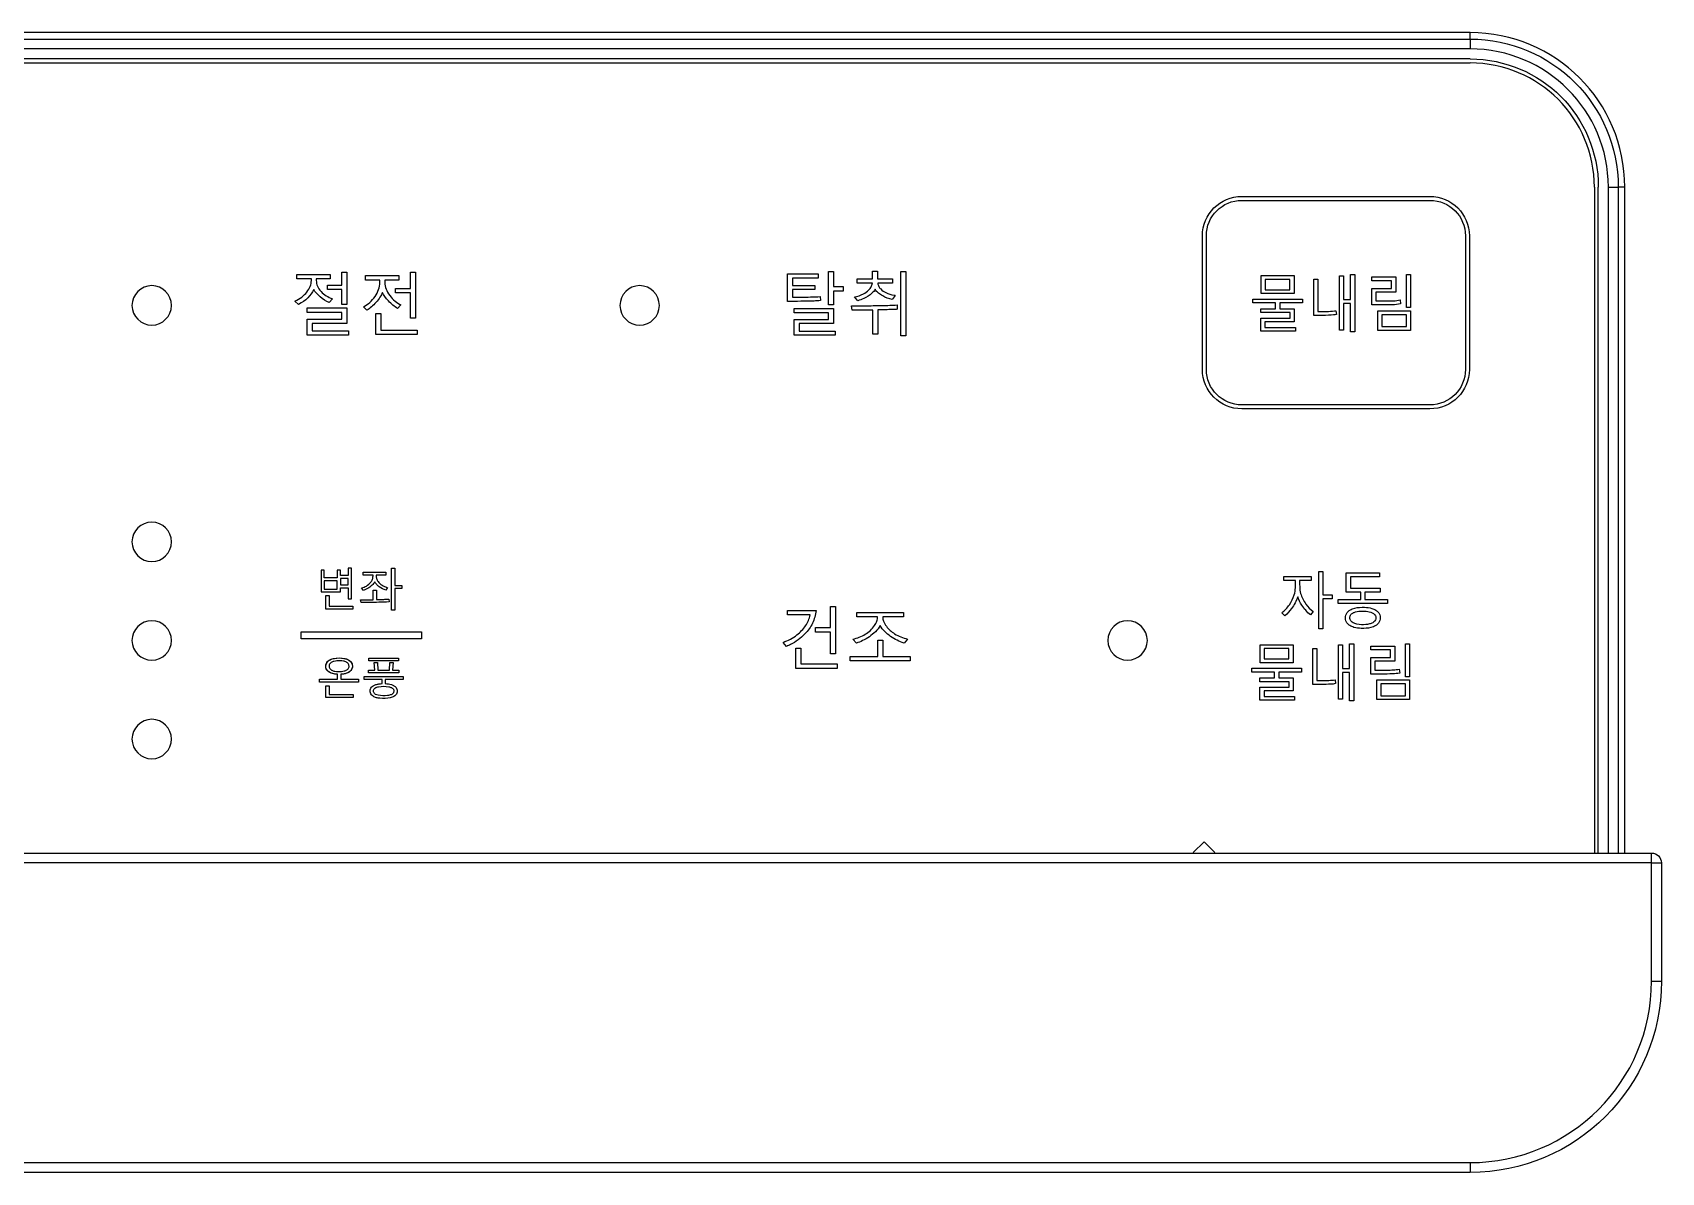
# Model space of a CAD drawing. Header units: millimetres. Extents: x 5 to 3846, y -2727 to 2747.
# Drawn here: x 1508.1 to 1590.7, y -1057.5 to -999.7 of the extents above; entities that cross this region are included whole.
import ezdxf

# ---------------------------------------------------------------- set-up
doc = ezdxf.new("R2010")
doc.units = ezdxf.units.MM

msp = doc.modelspace()

# ---------------------------------------------------------------- linework, layer by layer
at = {"linetype": 'Continuous'}
for p, q in [((1581.015, -999.674), (1367.765, -999.674)), ((1367.765, -1000.006), (1581.015, -1000.006)), ((1581.015, -1000.006), (1581.015, -999.674)), ((1581.015, -1000.006), (1581.015, -1000.505)), ((1581.015, -1000.505), (1367.765, -1000.505)), ((1581.015, -1001.014), (1367.765, -1001.014)), ((1367.765, -1001.214), (1581.015, -1001.214)), ((1587.315, -1007.514), (1587.315, -1041.301)), ((1587.515, -1041.301), (1587.515, -1007.514)), ((1588.024, -1041.301), (1588.024, -1007.514)), ((1588.024, -1007.514), (1588.524, -1007.514)), ((1588.855, -1007.514), (1588.524, -1007.514)), ((1588.524, -1007.514), (1588.524, -1041.301)), ((1588.855, -1041.301), (1588.855, -1007.514)), ((1569.434, -1007.986), (1578.974, -1007.986)), ((1569.434, -1008.186), (1578.974, -1008.186)), ((1567.434, -1016.764), (1567.434, -1009.986)), ((1567.634, -1016.764), (1567.634, -1009.986)), ((1580.774, -1009.986), (1580.774, -1016.764)), ((1580.974, -1009.986), (1580.974, -1016.764)), ((1521.505, -1011.94), (1523.192, -1011.94)), ((1521.505, -1012.166), (1521.505, -1011.94)), ((1523.192, -1011.94), (1523.192, -1012.166)), ((1523.785, -1012.482), (1523.785, -1011.828)), ((1523.785, -1011.828), (1524.039, -1011.828)), ((1524.039, -1011.828), (1524.039, -1013.468)), ((1524.985, -1012.005), (1526.672, -1012.005)), ((1524.985, -1012.236), (1524.985, -1012.005)), ((1526.672, -1012.005), (1526.672, -1012.236)), ((1527.265, -1012.656), (1527.265, -1011.828)), ((1527.265, -1011.828), (1527.519, -1011.828)), ((1527.519, -1011.828), (1527.519, -1014.16)), ((1546.39, -1011.919), (1547.94, -1011.919)), ((1546.39, -1013.311), (1546.39, -1011.919)), ((1547.94, -1011.919), (1547.94, -1012.132)), ((1548.468, -1011.787), (1548.722, -1011.787)), ((1548.468, -1013.488), (1548.468, -1011.787)), ((1548.722, -1011.787), (1548.722, -1012.564)), ((1550.703, -1011.784), (1550.956, -1011.784)), ((1550.703, -1012.166), (1550.703, -1011.784)), ((1550.956, -1011.784), (1550.956, -1012.166)), ((1552.135, -1015.065), (1552.135, -1011.787)), ((1552.135, -1011.787), (1552.39, -1011.787)), ((1552.39, -1011.787), (1552.39, -1015.065)), ((1570.41, -1012.006), (1572.08, -1012.006)), ((1570.41, -1012.917), (1570.41, -1012.006)), ((1572.08, -1012.006), (1572.08, -1012.917)), ((1574.385, -1012.009), (1574.595, -1012.009)), ((1574.385, -1014.77), (1574.385, -1012.009)), ((1574.595, -1012.009), (1574.595, -1013.214)), ((1574.952, -1011.95), (1575.161, -1011.95)), ((1574.952, -1013.214), (1574.952, -1011.95)), ((1575.161, -1011.95), (1575.161, -1014.858)), ((1577.78, -1011.95), (1577.99, -1011.95)), ((1577.78, -1013.63), (1577.78, -1011.95)), ((1577.99, -1011.95), (1577.99, -1013.63)), ((1522.239, -1012.166), (1521.505, -1012.166)), ((1523.192, -1012.166), (1522.487, -1012.166)), ((1523.053, -1012.482), (1523.785, -1012.482)), ((1523.053, -1012.712), (1523.053, -1012.482)), ((1523.785, -1012.712), (1523.053, -1012.712)), ((1523.785, -1013.468), (1523.785, -1012.712)), ((1525.712, -1012.236), (1524.985, -1012.236)), ((1526.672, -1012.236), (1525.961, -1012.236)), ((1526.499, -1012.656), (1527.265, -1012.656)), ((1526.499, -1012.883), (1526.499, -1012.656)), ((1527.265, -1012.883), (1526.499, -1012.883)), ((1527.265, -1014.16), (1527.265, -1012.883)), ((1546.642, -1012.132), (1546.642, -1012.508)), ((1547.94, -1012.132), (1546.642, -1012.132)), ((1546.642, -1012.508), (1547.772, -1012.508)), ((1546.642, -1012.717), (1546.642, -1013.096)), ((1547.772, -1012.717), (1546.642, -1012.717)), ((1547.772, -1012.508), (1547.772, -1012.717)), ((1548.722, -1012.564), (1549.216, -1012.564)), ((1548.722, -1012.79), (1548.722, -1013.488)), ((1549.216, -1012.79), (1548.722, -1012.79)), ((1549.216, -1012.564), (1549.216, -1012.79)), ((1549.92, -1012.166), (1550.703, -1012.166)), ((1549.92, -1012.392), (1549.92, -1012.166)), ((1550.693, -1012.392), (1549.92, -1012.392)), ((1550.956, -1012.166), (1551.715, -1012.166)), ((1551.715, -1012.392), (1550.963, -1012.392)), ((1551.715, -1012.166), (1551.715, -1012.392)), ((1570.616, -1012.201), (1570.616, -1012.723)), ((1571.872, -1012.201), (1570.616, -1012.201)), ((1570.616, -1012.723), (1571.872, -1012.723)), ((1571.872, -1012.723), (1571.872, -1012.201)), ((1573.078, -1012.189), (1573.287, -1012.189)), ((1573.078, -1014.028), (1573.078, -1012.189)), ((1573.287, -1012.189), (1573.287, -1013.827)), ((1576.027, -1012.071), (1577.237, -1012.071)), ((1576.027, -1012.269), (1576.027, -1012.071)), ((1577.03, -1012.269), (1576.027, -1012.269)), ((1576.027, -1012.651), (1577.03, -1012.651)), ((1576.027, -1013.491), (1576.027, -1012.651)), ((1576.233, -1012.846), (1576.233, -1013.291)), ((1577.237, -1012.846), (1576.233, -1012.846)), ((1577.03, -1012.651), (1577.03, -1012.269)), ((1577.237, -1012.071), (1577.237, -1012.846)), ((1521.585, -1013.468), (1521.405, -1013.296)), ((1522.02, -1013.641), (1524.039, -1013.641)), ((1522.02, -1013.867), (1522.02, -1013.641)), ((1523.308, -1013.176), (1523.138, -1013.369)), ((1524.039, -1013.468), (1523.785, -1013.468)), ((1524.039, -1013.641), (1524.039, -1014.438)), ((1525.058, -1013.76), (1524.875, -1013.585)), ((1526.781, -1013.492), (1526.611, -1013.675)), ((1546.735, -1013.67), (1548.722, -1013.67)), ((1546.735, -1013.885), (1546.735, -1013.67)), ((1548.04, -1013.065), (1548.057, -1013.272)), ((1548.722, -1013.488), (1548.468, -1013.488)), ((1548.722, -1013.67), (1548.722, -1014.44)), ((1549.665, -1013.763), (1549.641, -1013.541)), ((1549.95, -1013.277), (1549.787, -1013.079)), ((1551.855, -1013.005), (1551.7, -1013.218)), ((1551.945, -1013.493), (1551.958, -1013.712)), ((1569.99, -1013.197), (1572.503, -1013.197)), ((1569.99, -1013.392), (1569.99, -1013.197)), ((1571.14, -1013.392), (1569.99, -1013.392)), ((1570.401, -1013.689), (1571.14, -1013.689)), ((1570.401, -1013.88), (1570.401, -1013.689)), ((1572.08, -1012.917), (1570.41, -1012.917)), ((1571.14, -1013.689), (1571.14, -1013.392)), ((1571.353, -1013.392), (1571.353, -1013.689)), ((1572.503, -1013.392), (1571.353, -1013.392)), ((1571.353, -1013.689), (1572.088, -1013.689)), ((1572.088, -1013.689), (1572.088, -1014.343)), ((1572.503, -1013.197), (1572.503, -1013.392)), ((1574.595, -1013.214), (1574.952, -1013.214)), ((1574.595, -1013.414), (1574.595, -1014.77)), ((1574.952, -1013.414), (1574.595, -1013.414)), ((1574.952, -1014.858), (1574.952, -1013.414)), ((1577.47, -1013.241), (1577.489, -1013.442)), ((1577.99, -1013.63), (1577.78, -1013.63)), ((1523.789, -1013.867), (1522.02, -1013.867)), ((1522.02, -1014.219), (1523.789, -1014.219)), ((1522.02, -1015.029), (1522.02, -1014.219)), ((1522.272, -1014.438), (1522.272, -1014.803)), ((1524.039, -1014.438), (1522.272, -1014.438)), ((1523.789, -1014.219), (1523.789, -1013.867)), ((1525.5, -1013.926), (1525.755, -1013.926)), ((1525.5, -1014.999), (1525.5, -1013.926)), ((1525.755, -1013.926), (1525.755, -1014.776)), ((1527.519, -1014.16), (1527.265, -1014.16)), ((1548.472, -1013.885), (1546.735, -1013.885)), ((1546.735, -1014.237), (1548.472, -1014.237)), ((1546.735, -1015.027), (1546.735, -1014.237)), ((1546.985, -1014.44), (1546.985, -1014.815)), ((1548.722, -1014.44), (1546.985, -1014.44)), ((1548.472, -1014.237), (1548.472, -1013.885)), ((1550.71, -1014.971), (1550.71, -1013.75)), ((1550.963, -1013.743), (1550.963, -1014.971)), ((1571.882, -1013.88), (1570.401, -1013.88)), ((1570.401, -1014.16), (1571.882, -1014.16)), ((1570.401, -1014.825), (1570.401, -1014.16)), ((1570.608, -1014.343), (1570.608, -1014.634)), ((1572.088, -1014.343), (1570.608, -1014.343)), ((1571.882, -1014.16), (1571.882, -1013.88)), ((1574.209, -1013.785), (1574.23, -1013.979)), ((1576.326, -1013.791), (1577.99, -1013.791)), ((1576.326, -1014.79), (1576.326, -1013.791)), ((1576.535, -1013.992), (1576.535, -1014.59)), ((1577.78, -1013.992), (1576.535, -1013.992)), ((1577.78, -1014.59), (1577.78, -1013.992)), ((1577.99, -1013.791), (1577.99, -1014.79)), ((1524.128, -1015.029), (1522.02, -1015.029)), ((1522.272, -1014.803), (1524.128, -1014.803)), ((1524.128, -1014.803), (1524.128, -1015.029)), ((1527.605, -1014.999), (1525.5, -1014.999)), ((1525.755, -1014.776), (1527.605, -1014.776)), ((1527.605, -1014.776), (1527.605, -1014.999)), ((1548.81, -1015.027), (1546.735, -1015.027)), ((1546.985, -1014.815), (1548.81, -1014.815)), ((1548.81, -1014.815), (1548.81, -1015.027)), ((1550.963, -1014.971), (1550.71, -1014.971)), ((1552.39, -1015.065), (1552.135, -1015.065)), ((1572.16, -1014.825), (1570.401, -1014.825)), ((1570.608, -1014.634), (1572.16, -1014.634)), ((1572.16, -1014.634), (1572.16, -1014.825)), ((1574.595, -1014.77), (1574.385, -1014.77)), ((1575.161, -1014.858), (1574.952, -1014.858)), ((1577.99, -1014.79), (1576.326, -1014.79)), ((1576.535, -1014.59), (1577.78, -1014.59)), ((1578.974, -1018.564), (1569.434, -1018.564)), ((1578.974, -1018.764), (1569.434, -1018.764)), ((1524.276, -1026.851), (1524.11, -1026.851)), ((1524.11, -1026.851), (1524.11, -1027.222)), ((1524.276, -1028.406), (1524.276, -1026.851)), ((1526.308, -1026.851), (1526.472, -1026.851)), ((1526.308, -1028.98), (1526.308, -1026.851)), ((1526.472, -1026.851), (1526.472, -1027.729)), ((1522.892, -1026.95), (1522.729, -1026.95)), ((1522.729, -1026.95), (1522.729, -1028.054)), ((1522.892, -1027.344), (1522.892, -1026.95)), ((1523.552, -1027.344), (1522.892, -1027.344)), ((1523.552, -1027.491), (1522.892, -1027.491)), ((1522.892, -1027.491), (1522.892, -1027.907)), ((1523.715, -1026.95), (1523.552, -1026.95)), ((1523.552, -1026.95), (1523.552, -1027.344)), ((1523.552, -1027.907), (1523.552, -1027.491)), ((1523.715, -1027.222), (1523.715, -1026.95)), ((1524.11, -1027.222), (1523.715, -1027.222)), ((1523.715, -1027.369), (1523.715, -1027.692)), ((1524.11, -1027.369), (1523.715, -1027.369)), ((1523.715, -1027.692), (1524.11, -1027.692)), ((1524.11, -1027.692), (1524.11, -1027.369)), ((1524.874, -1027.207), (1524.874, -1027.056)), ((1524.874, -1027.056), (1526.016, -1027.056)), ((1525.365, -1027.207), (1524.874, -1027.207)), ((1526.016, -1027.207), (1525.526, -1027.207)), ((1526.016, -1027.056), (1526.016, -1027.207)), ((1526.472, -1027.729), (1526.821, -1027.729)), ((1526.821, -1027.729), (1526.821, -1027.876)), ((1571.556, -1027.474), (1571.556, -1027.273)), ((1571.556, -1027.273), (1572.953, -1027.273)), ((1572.157, -1027.474), (1571.556, -1027.474)), ((1572.953, -1027.474), (1572.363, -1027.474)), ((1572.953, -1027.273), (1572.953, -1027.474)), ((1573.336, -1029.928), (1573.336, -1027.02)), ((1573.336, -1027.02), (1573.545, -1027.02)), ((1573.545, -1027.02), (1573.545, -1028.202)), ((1574.732, -1027.088), (1576.414, -1027.088)), ((1574.732, -1028.058), (1574.732, -1027.088)), ((1574.946, -1027.289), (1574.946, -1027.857)), ((1576.414, -1027.289), (1574.946, -1027.289)), ((1576.414, -1027.088), (1576.414, -1027.289)), ((1522.729, -1028.054), (1523.715, -1028.054)), ((1522.892, -1027.907), (1523.552, -1027.907)), ((1522.976, -1028.23), (1523.141, -1028.23)), ((1522.976, -1028.92), (1522.976, -1028.23)), ((1523.141, -1028.23), (1523.141, -1028.773)), ((1523.715, -1028.054), (1523.715, -1027.839)), ((1523.715, -1027.839), (1524.11, -1027.839)), ((1524.11, -1027.839), (1524.11, -1028.406)), ((1524.11, -1028.406), (1524.276, -1028.406)), ((1524.757, -1028.596), (1524.738, -1028.449)), ((1524.884, -1027.979), (1524.786, -1027.846)), ((1525.374, -1027.956), (1525.539, -1027.956)), ((1525.374, -1028.445), (1525.374, -1027.956)), ((1525.539, -1027.956), (1525.539, -1028.441)), ((1526.104, -1027.828), (1526.016, -1027.96)), ((1526.172, -1028.413), (1526.179, -1028.555)), ((1526.472, -1027.876), (1526.472, -1028.98)), ((1526.821, -1027.876), (1526.472, -1027.876)), ((1573.545, -1028.202), (1574.014, -1028.202)), ((1574.014, -1028.403), (1573.545, -1028.403)), ((1573.545, -1028.403), (1573.545, -1029.928)), ((1574.014, -1028.202), (1574.014, -1028.403)), ((1574.313, -1028.635), (1574.313, -1028.435)), ((1574.313, -1028.435), (1575.462, -1028.435)), ((1575.462, -1028.058), (1574.732, -1028.058)), ((1574.946, -1027.857), (1576.446, -1027.857)), ((1575.462, -1028.435), (1575.462, -1028.058)), ((1575.676, -1028.058), (1575.676, -1028.435)), ((1576.446, -1028.058), (1575.676, -1028.058)), ((1575.676, -1028.435), (1576.825, -1028.435)), ((1576.446, -1027.857), (1576.446, -1028.058)), ((1576.825, -1028.435), (1576.825, -1028.635)), ((1524.343, -1028.92), (1522.976, -1028.92)), ((1523.141, -1028.773), (1524.343, -1028.773)), ((1524.343, -1028.773), (1524.343, -1028.92)), ((1526.472, -1028.98), (1526.308, -1028.98)), ((1546.384, -1028.996), (1547.838, -1028.996)), ((1546.384, -1029.222), (1546.384, -1028.996)), ((1547.539, -1029.222), (1546.384, -1029.222)), ((1548.562, -1029.859), (1548.562, -1028.787)), ((1548.562, -1028.787), (1548.817, -1028.787)), ((1548.817, -1028.787), (1548.817, -1031.185)), ((1549.91, -1029.316), (1549.91, -1029.09)), ((1549.91, -1029.09), (1552.274, -1029.09)), ((1550.96, -1029.316), (1549.91, -1029.316)), ((1552.274, -1029.316), (1551.221, -1029.316)), ((1552.274, -1029.09), (1552.274, -1029.316)), ((1571.617, -1029.259), (1571.455, -1029.11)), ((1573.054, -1029.049), (1572.908, -1029.218)), ((1576.825, -1028.635), (1574.313, -1028.635)), ((1521.725, -1030.08), (1527.825, -1030.08)), ((1521.725, -1030.428), (1521.725, -1030.08)), ((1527.825, -1030.08), (1527.825, -1030.428)), ((1547.807, -1029.859), (1548.562, -1029.859)), ((1547.807, -1030.086), (1547.807, -1029.859)), ((1548.562, -1030.086), (1547.807, -1030.086)), ((1548.562, -1031.185), (1548.562, -1030.086)), ((1573.545, -1029.928), (1573.336, -1029.928)), ((1527.825, -1030.428), (1521.725, -1030.428)), ((1546.338, -1030.816), (1546.168, -1030.61)), ((1546.808, -1030.903), (1547.062, -1030.903)), ((1546.808, -1031.935), (1546.808, -1030.903)), ((1547.062, -1030.903), (1547.062, -1031.706)), ((1549.88, -1030.653), (1549.701, -1030.444)), ((1550.963, -1030.497), (1551.221, -1030.497)), ((1550.963, -1031.324), (1550.963, -1030.497)), ((1551.221, -1030.497), (1551.221, -1031.324)), ((1552.483, -1030.441), (1552.304, -1030.65)), ((1570.36, -1031.643), (1570.36, -1030.733)), ((1570.36, -1030.733), (1572.03, -1030.733)), ((1571.822, -1030.927), (1570.566, -1030.927)), ((1570.566, -1030.927), (1570.566, -1031.449)), ((1571.822, -1031.449), (1571.822, -1030.927)), ((1572.03, -1030.733), (1572.03, -1031.643)), ((1573.028, -1030.915), (1573.237, -1030.915)), ((1573.028, -1032.754), (1573.028, -1030.915)), ((1573.237, -1030.915), (1573.237, -1032.553)), ((1574.335, -1030.735), (1574.545, -1030.735)), ((1574.335, -1033.496), (1574.335, -1030.735)), ((1574.545, -1030.735), (1574.545, -1031.94)), ((1574.902, -1030.677), (1575.111, -1030.677)), ((1574.902, -1031.94), (1574.902, -1030.677)), ((1575.111, -1030.677), (1575.111, -1033.584)), ((1575.977, -1030.798), (1577.186, -1030.798)), ((1575.977, -1030.995), (1575.977, -1030.798)), ((1576.98, -1030.995), (1575.977, -1030.995)), ((1576.98, -1031.378), (1576.98, -1030.995)), ((1577.186, -1030.798), (1577.186, -1031.572)), ((1577.73, -1030.677), (1577.94, -1030.677)), ((1577.73, -1032.356), (1577.73, -1030.677)), ((1577.94, -1030.677), (1577.94, -1032.356)), ((1525.159, -1031.552), (1525.159, -1031.405)), ((1525.159, -1031.405), (1526.652, -1031.405)), ((1526.652, -1031.552), (1525.159, -1031.552)), ((1525.431, -1031.629), (1525.593, -1031.629)), ((1525.451, -1032.016), (1525.431, -1031.629)), ((1525.593, -1031.629), (1525.616, -1032.016)), ((1526.195, -1032.016), (1526.218, -1031.629)), ((1526.218, -1031.629), (1526.38, -1031.629)), ((1526.38, -1031.629), (1526.36, -1032.016)), ((1526.652, -1031.405), (1526.652, -1031.552)), ((1547.062, -1031.706), (1548.91, -1031.706)), ((1548.817, -1031.185), (1548.562, -1031.185)), ((1548.91, -1031.706), (1548.91, -1031.935)), ((1549.571, -1031.324), (1550.963, -1031.324)), ((1549.571, -1031.547), (1549.571, -1031.324)), ((1552.613, -1031.547), (1549.571, -1031.547)), ((1551.221, -1031.324), (1552.613, -1031.324)), ((1552.613, -1031.324), (1552.613, -1031.547)), ((1572.03, -1031.643), (1570.36, -1031.643)), ((1570.566, -1031.449), (1571.822, -1031.449)), ((1575.977, -1032.218), (1575.977, -1031.378)), ((1575.977, -1031.378), (1576.98, -1031.378)), ((1577.186, -1031.572), (1576.183, -1031.572)), ((1576.183, -1031.572), (1576.183, -1032.017)), ((1522.657, -1032.624), (1522.657, -1032.477)), ((1522.657, -1032.477), (1523.561, -1032.477)), ((1524.633, -1032.624), (1522.657, -1032.624)), ((1523.561, -1032.477), (1523.561, -1032.231)), ((1523.729, -1032.231), (1523.729, -1032.477)), ((1523.729, -1032.477), (1524.633, -1032.477)), ((1524.633, -1032.477), (1524.633, -1032.624)), ((1524.918, -1032.346), (1526.893, -1032.346)), ((1524.918, -1032.495), (1524.918, -1032.346)), ((1525.822, -1032.495), (1524.918, -1032.495)), ((1525.133, -1032.016), (1525.451, -1032.016)), ((1525.133, -1032.158), (1525.133, -1032.016)), ((1526.678, -1032.158), (1525.133, -1032.158)), ((1525.616, -1032.016), (1526.195, -1032.016)), ((1525.822, -1032.703), (1525.822, -1032.495)), ((1525.989, -1032.495), (1525.989, -1032.703)), ((1526.893, -1032.495), (1525.989, -1032.495)), ((1526.36, -1032.016), (1526.678, -1032.016)), ((1526.678, -1032.016), (1526.678, -1032.158)), ((1526.893, -1032.346), (1526.893, -1032.495)), ((1548.91, -1031.935), (1546.808, -1031.935)), ((1569.94, -1031.924), (1572.452, -1031.924)), ((1569.94, -1032.118), (1569.94, -1031.924)), ((1571.09, -1032.118), (1569.94, -1032.118)), ((1570.351, -1032.415), (1571.09, -1032.415)), ((1570.351, -1032.606), (1570.351, -1032.415)), ((1571.832, -1032.606), (1570.351, -1032.606)), ((1571.09, -1032.415), (1571.09, -1032.118)), ((1572.452, -1032.118), (1571.303, -1032.118)), ((1571.303, -1032.118), (1571.303, -1032.415)), ((1571.303, -1032.415), (1572.038, -1032.415)), ((1571.832, -1032.886), (1571.832, -1032.606)), ((1572.038, -1032.415), (1572.038, -1033.069)), ((1572.452, -1031.924), (1572.452, -1032.118)), ((1574.159, -1032.511), (1574.18, -1032.705)), ((1574.545, -1031.94), (1574.902, -1031.94)), ((1574.545, -1032.141), (1574.545, -1033.496)), ((1574.902, -1032.141), (1574.545, -1032.141)), ((1574.902, -1033.584), (1574.902, -1032.141)), ((1576.276, -1032.517), (1577.94, -1032.517)), ((1576.276, -1033.517), (1576.276, -1032.517)), ((1577.73, -1032.718), (1576.485, -1032.718)), ((1576.485, -1032.718), (1576.485, -1033.316)), ((1577.42, -1031.967), (1577.439, -1032.168)), ((1577.94, -1032.356), (1577.73, -1032.356)), ((1577.73, -1033.316), (1577.73, -1032.718)), ((1577.94, -1032.517), (1577.94, -1033.517)), ((1522.98, -1032.811), (1523.145, -1032.811)), ((1522.98, -1033.409), (1522.98, -1032.811)), ((1524.353, -1033.409), (1522.98, -1033.409)), ((1523.145, -1032.811), (1523.145, -1033.262)), ((1523.145, -1033.262), (1524.353, -1033.262)), ((1524.353, -1033.262), (1524.353, -1033.409)), ((1570.351, -1032.886), (1571.832, -1032.886)), ((1570.351, -1033.551), (1570.351, -1032.886)), ((1570.558, -1033.069), (1570.558, -1033.36)), ((1572.038, -1033.069), (1570.558, -1033.069)), ((1570.558, -1033.36), (1572.11, -1033.36)), ((1572.11, -1033.36), (1572.11, -1033.551)), ((1574.545, -1033.496), (1574.335, -1033.496)), ((1577.94, -1033.517), (1576.276, -1033.517)), ((1576.485, -1033.316), (1577.73, -1033.316)), ((1572.11, -1033.551), (1570.351, -1033.551)), ((1575.111, -1033.584), (1574.902, -1033.584)), ((1566.969, -1041.276), (1567.516, -1040.73)), ((1567.516, -1040.73), (1568.063, -1041.276)), ((1358.565, -1041.302), (1590.215, -1041.302)), ((1590.215, -1041.802), (1358.565, -1041.802)), ((1566.995, -1041.302), (1566.969, -1041.276)), ((1568.063, -1041.276), (1568.037, -1041.302)), ((1590.215, -1041.802), (1590.215, -1041.302)), ((1590.215, -1047.802), (1590.215, -1041.802)), ((1590.215, -1041.802), (1590.715, -1041.802)), ((1590.715, -1041.802), (1590.715, -1047.802)), ((1590.215, -1047.802), (1590.715, -1047.802)), ((1367.765, -1057.002), (1581.015, -1057.002)), ((1581.015, -1057.502), (1367.765, -1057.502)), ((1581.015, -1057.002), (1581.015, -1057.502))]:
    msp.add_line(p, q, dxfattribs=at)
at = {"linetype": 'Continuous', "extrusion": (0, 0, -1)}
for centre in [(-1514.14, -1013.514), (-1538.89, -1013.514), (-1514.14, -1025.514), (-1514.14, -1030.514), (-1563.64, -1030.514), (-1514.14, -1035.514)]:
    msp.add_circle(centre, 1, dxfattribs=at)
at = {"linetype": 'Continuous'}
for centre, radius, start, end in [((1581.015, -1007.514), 7.84, 0, 90), ((1581.015, -1007.514), 7.009, 0, 90), ((1581.015, -1007.514), 6.3, 0, 90), ((1581.015, -1047.802), 9.2, 270, 0)]:
    msp.add_arc(centre, radius, start, end, dxfattribs=at)
at = {"linetype": 'Continuous', "extrusion": (0, 0, -1)}
for centre, radius, start, end in [((-1581.015, -1007.514), 7.509, 90, 180), ((-1581.015, -1007.514), 6.5, 90, 180), ((-1569.434, -1009.986), 2, 0, 90), ((-1569.434, -1009.986), 1.8, 0, 90), ((-1578.974, -1009.986), 2, 90, 180), ((-1578.974, -1009.986), 1.8, 90, 180), ((-1569.434, -1016.764), 2, 270, 0), ((-1569.434, -1016.764), 1.8, 270, 0), ((-1578.974, -1016.764), 1.8, 180, 270), ((-1578.974, -1016.764), 2, 180, 270), ((-1590.215, -1041.802), 0.5, 90, 180), ((-1581.015, -1047.802), 9.7, 180, 270)]:
    msp.add_arc(centre, radius, start, end, dxfattribs=at)
at = {"linetype": 'Continuous'}
for points, knots in [([(1521.405, -1013.296), (1521.66, -1013.176), (1521.862, -1013.023), (1522.163, -1012.651), (1522.239, -1012.457), (1522.239, -1012.224), (1522.239, -1012.195), (1522.239, -1012.166)], [0, 0, 0, 0, 0.467023, 0.467023, 0.933864, 0.933864, 1, 1, 1, 1]), ([(1523.138, -1013.369), (1522.98, -1013.3), (1522.827, -1013.203), (1522.533, -1012.953), (1522.428, -1012.831), (1522.365, -1012.712)], [0, 0, 0, 0, 0.499463, 0.499463, 1, 1, 1, 1]), ([(1522.487, -1012.166), (1522.487, -1012.195), (1522.487, -1012.224), (1522.487, -1012.454), (1522.567, -1012.639), (1522.888, -1012.977), (1523.081, -1013.1), (1523.308, -1013.176)], [0, 0, 0, 0, 0.067248, 0.067248, 0.534526, 0.534526, 1, 1, 1, 1]), ([(1524.875, -1013.585), (1525.108, -1013.468), (1525.306, -1013.293), (1525.631, -1012.829), (1525.712, -1012.595), (1525.712, -1012.317), (1525.712, -1012.276), (1525.712, -1012.236)], [0, 0, 0, 0, 0.460873, 0.460873, 0.921746, 0.921746, 1, 1, 1, 1]), ([(1525.845, -1012.862), (1525.781, -1013.012), (1525.672, -1013.178), (1525.362, -1013.542), (1525.209, -1013.675), (1525.058, -1013.76)], [0, 0, 0, 0, 0.499061, 0.499061, 1, 1, 1, 1]), ([(1526.611, -1013.675), (1526.449, -1013.575), (1526.296, -1013.447), (1526.007, -1013.133), (1525.904, -1012.99), (1525.845, -1012.862)], [0, 0, 0, 0, 0.499494, 0.499494, 1, 1, 1, 1]), ([(1525.961, -1012.236), (1525.961, -1012.276), (1525.961, -1012.317), (1525.961, -1012.574), (1526.045, -1012.793), (1526.383, -1013.233), (1526.572, -1013.393), (1526.781, -1013.492)], [0, 0, 0, 0, 0.084902, 0.084902, 0.542034, 0.542034, 1, 1, 1, 1]), ([(1549.787, -1013.079), (1549.943, -1013.056), (1550.097, -1013.008), (1550.337, -1012.879), (1550.433, -1012.811), (1550.561, -1012.682), (1550.604, -1012.628), (1550.664, -1012.515), (1550.685, -1012.454), (1550.693, -1012.392)], [0, 0, 0, 0, 0.393389, 0.393389, 0.679789, 0.679789, 0.845673, 0.845673, 1, 1, 1, 1]), ([(1550.83, -1012.699), (1550.792, -1012.774), (1550.733, -1012.838), (1550.547, -1013.004), (1550.404, -1013.093), (1550.157, -1013.211), (1550.055, -1013.25), (1549.95, -1013.277)], [0, 0, 0, 0, 0.234642, 0.234642, 0.698684, 0.698684, 1, 1, 1, 1]), ([(1551.7, -1013.218), (1551.531, -1013.187), (1551.366, -1013.123), (1551.145, -1012.994), (1551.074, -1012.947), (1550.94, -1012.839), (1550.875, -1012.775), (1550.83, -1012.699)], [0, 0, 0, 0, 0.500953, 0.500953, 0.744018, 0.744018, 1, 1, 1, 1]), ([(1550.963, -1012.392), (1550.97, -1012.447), (1550.989, -1012.502), (1551.042, -1012.599), (1551.077, -1012.643), (1551.191, -1012.758), (1551.281, -1012.819), (1551.505, -1012.934), (1551.65, -1012.975), (1551.815, -1013), (1551.835, -1013.003), (1551.855, -1013.005)], [0, 0, 0, 0, 0.144987, 0.144987, 0.288061, 0.288061, 0.56422, 0.56422, 0.947456, 0.947456, 1, 1, 1, 1]), ([(1548.057, -1013.272), (1547.95, -1013.284), (1547.842, -1013.289), (1547.51, -1013.302), (1547.286, -1013.306), (1546.838, -1013.31), (1546.614, -1013.311), (1546.39, -1013.311)], [0, 0, 0, 0, 0.194327, 0.194327, 0.597078, 0.597078, 1, 1, 1, 1]), ([(1546.642, -1013.096), (1546.789, -1013.096), (1546.937, -1013.096), (1547.244, -1013.094), (1547.403, -1013.092), (1547.721, -1013.083), (1547.881, -1013.077), (1548.04, -1013.065)], [0, 0, 0, 0, 0.316278, 0.316278, 0.657983, 0.657983, 1, 1, 1, 1]), ([(1549.641, -1013.541), (1549.911, -1013.541), (1550.181, -1013.537), (1550.7, -1013.529), (1550.949, -1013.525), (1551.447, -1013.514), (1551.696, -1013.509), (1551.945, -1013.493)], [0, 0, 0, 0, 0.351746, 0.351746, 0.675831, 0.675831, 1, 1, 1, 1]), ([(1551.958, -1013.712), (1551.892, -1013.716), (1551.825, -1013.72), (1551.68, -1013.726), (1551.601, -1013.729), (1551.419, -1013.735), (1551.315, -1013.737), (1551.129, -1013.741), (1551.046, -1013.742), (1550.963, -1013.743)], [0, 0, 0, 0, 0.20028, 0.20028, 0.43803, 0.43803, 0.749976, 0.749976, 1, 1, 1, 1]), ([(1577.489, -1013.442), (1577.349, -1013.465), (1577.213, -1013.48), (1576.95, -1013.489), (1576.599, -1013.491), (1576.027, -1013.491)], [0, 0, 0, 0, 0.498999, 0.498999, 1, 1, 1, 1]), ([(1576.233, -1013.291), (1576.689, -1013.291), (1576.981, -1013.288), (1577.241, -1013.279), (1577.36, -1013.264), (1577.47, -1013.241)], [0, 0, 0, 0, 0.498947, 0.498947, 1, 1, 1, 1]), ([(1550.71, -1013.75), (1550.574, -1013.752), (1550.438, -1013.754), (1550.196, -1013.758), (1550.09, -1013.759), (1549.877, -1013.762), (1549.771, -1013.763), (1549.665, -1013.763)], [0, 0, 0, 0, 0.389651, 0.389651, 0.694819, 0.694819, 1, 1, 1, 1]), ([(1524.786, -1027.846), (1524.87, -1027.826), (1524.953, -1027.796), (1525.112, -1027.704), (1525.187, -1027.635), (1525.283, -1027.513), (1525.315, -1027.464), (1525.36, -1027.357), (1525.365, -1027.297), (1525.365, -1027.228), (1525.365, -1027.217), (1525.365, -1027.207)], [0, 0, 0, 0, 0.276133, 0.276133, 0.5932, 0.5932, 0.77615, 0.77615, 0.966288, 0.966288, 1, 1, 1, 1]), ([(1525.449, -1027.539), (1525.417, -1027.602), (1525.369, -1027.657), (1525.268, -1027.755), (1525.213, -1027.799), (1525.072, -1027.898), (1524.981, -1027.948), (1524.884, -1027.979)], [0, 0, 0, 0, 0.292635, 0.292635, 0.579294, 0.579294, 1, 1, 1, 1]), ([(1526.016, -1027.96), (1525.895, -1027.925), (1525.78, -1027.864), (1525.634, -1027.756), (1525.591, -1027.72), (1525.512, -1027.638), (1525.476, -1027.591), (1525.449, -1027.539)], [0, 0, 0, 0, 0.527495, 0.527495, 0.758096, 0.758096, 1, 1, 1, 1]), ([(1525.526, -1027.207), (1525.526, -1027.262), (1525.522, -1027.319), (1525.556, -1027.424), (1525.586, -1027.473), (1525.676, -1027.593), (1525.746, -1027.662), (1525.901, -1027.761), (1525.985, -1027.796), (1526.082, -1027.822), (1526.093, -1027.825), (1526.104, -1027.828)], [0, 0, 0, 0, 0.18066, 0.18066, 0.36241, 0.36241, 0.673364, 0.673364, 0.963146, 0.963146, 1, 1, 1, 1]), ([(1571.455, -1029.11), (1571.609, -1029.001), (1571.741, -1028.857), (1571.949, -1028.544), (1572.034, -1028.374), (1572.09, -1028.196), (1572.162, -1027.965), (1572.157, -1027.716), (1572.157, -1027.474)], [0, 0, 0, 0, 0.305469, 0.305469, 0.606339, 0.606339, 0.606339, 1, 1, 1, 1]), ([(1572.363, -1027.474), (1572.363, -1027.691), (1572.355, -1027.914), (1572.47, -1028.318), (1572.567, -1028.503), (1572.786, -1028.814), (1572.91, -1028.946), (1573.054, -1029.049)], [0, 0, 0, 0, 0.36439, 0.36439, 0.7042, 0.7042, 1, 1, 1, 1]), ([(1524.738, -1028.449), (1524.805, -1028.451), (1524.872, -1028.451), (1525.012, -1028.451), (1525.084, -1028.45), (1525.229, -1028.448), (1525.302, -1028.447), (1525.374, -1028.445)], [0, 0, 0, 0, 0.315999, 0.315999, 0.657982, 0.657982, 1, 1, 1, 1]), ([(1526.179, -1028.555), (1526.004, -1028.57), (1525.828, -1028.573), (1525.504, -1028.582), (1525.354, -1028.586), (1525.056, -1028.593), (1524.907, -1028.596), (1524.757, -1028.596)], [0, 0, 0, 0, 0.370209, 0.370209, 0.685089, 0.685089, 1, 1, 1, 1]), ([(1525.539, -1028.441), (1525.615, -1028.439), (1525.691, -1028.436), (1525.835, -1028.431), (1525.902, -1028.429), (1526.037, -1028.422), (1526.105, -1028.419), (1526.172, -1028.413)], [0, 0, 0, 0, 0.361005, 0.361005, 0.680425, 0.680425, 1, 1, 1, 1]), ([(1572.266, -1028.296), (1572.237, -1028.405), (1572.188, -1028.51), (1572.078, -1028.708), (1572.017, -1028.803), (1571.853, -1029.027), (1571.742, -1029.151), (1571.617, -1029.259)], [0, 0, 0, 0, 0.290728, 0.290728, 0.577987, 0.577987, 1, 1, 1, 1]), ([(1572.908, -1029.218), (1572.822, -1029.148), (1572.744, -1029.068), (1572.601, -1028.9), (1572.535, -1028.811), (1572.389, -1028.587), (1572.311, -1028.446), (1572.266, -1028.296)], [0, 0, 0, 0, 0.292241, 0.292241, 0.583339, 0.583339, 1, 1, 1, 1]), ([(1546.168, -1030.61), (1546.418, -1030.52), (1546.658, -1030.392), (1547.035, -1030.097), (1547.19, -1029.941), (1547.419, -1029.601), (1547.5, -1029.414), (1547.539, -1029.222)], [0, 0, 0, 0, 0.393187, 0.393187, 0.709393, 0.709393, 1, 1, 1, 1]), ([(1547.838, -1028.996), (1547.813, -1029.217), (1547.751, -1029.438), (1547.557, -1029.84), (1547.422, -1030.024), (1547.058, -1030.402), (1546.807, -1030.582), (1546.473, -1030.755), (1546.406, -1030.786), (1546.338, -1030.816)], [0, 0, 0, 0, 0.27151, 0.27151, 0.542782, 0.542782, 0.910419, 0.910419, 1, 1, 1, 1]), ([(1549.701, -1030.444), (1549.922, -1030.398), (1550.142, -1030.319), (1550.517, -1030.085), (1550.679, -1029.931), (1550.854, -1029.685), (1550.898, -1029.609), (1550.95, -1029.461), (1550.96, -1029.387), (1550.96, -1029.316)], [0, 0, 0, 0, 0.378487, 0.378487, 0.738629, 0.738629, 0.880929, 0.880929, 1, 1, 1, 1]), ([(1551.221, -1029.316), (1551.221, -1029.391), (1551.231, -1029.467), (1551.29, -1029.63), (1551.344, -1029.716), (1551.52, -1029.943), (1551.663, -1030.073), (1552.022, -1030.302), (1552.252, -1030.387), (1552.483, -1030.441)], [0, 0, 0, 0, 0.124618, 0.124618, 0.28845, 0.28845, 0.60231, 0.60231, 1, 1, 1, 1]), ([(1576.225, -1029.759), (1576.151, -1029.805), (1576.068, -1029.837), (1575.825, -1029.9), (1575.657, -1029.908), (1575.366, -1029.899), (1575.237, -1029.884), (1575.043, -1029.827), (1574.974, -1029.797), (1574.863, -1029.726), (1574.817, -1029.687), (1574.751, -1029.606), (1574.727, -1029.564), (1574.696, -1029.475), (1574.688, -1029.427), (1574.685, -1029.33), (1574.691, -1029.279), (1574.721, -1029.18), (1574.747, -1029.133), (1574.817, -1029.045), (1574.864, -1029.006), (1574.914, -1028.974)], [0, 0, 0, 0, 0.113126, 0.113126, 0.327662, 0.327662, 0.49419, 0.49419, 0.590726, 0.590726, 0.666293, 0.666293, 0.727403, 0.727403, 0.788395, 0.788395, 0.853842, 0.853842, 0.922243, 0.922243, 1, 1, 1, 1]), ([(1575.077, -1029.619), (1575.136, -1029.652), (1575.203, -1029.672), (1575.417, -1029.717), (1575.571, -1029.719), (1575.782, -1029.702), (1575.842, -1029.693), (1575.961, -1029.664), (1576.02, -1029.643), (1576.103, -1029.594), (1576.131, -1029.573), (1576.176, -1029.527), (1576.194, -1029.502), (1576.219, -1029.448), (1576.226, -1029.419), (1576.231, -1029.361), (1576.229, -1029.333), (1576.216, -1029.275), (1576.203, -1029.246), (1576.166, -1029.192), (1576.142, -1029.168), (1576.072, -1029.116), (1576.023, -1029.092), (1575.876, -1029.042), (1575.773, -1029.029), (1575.539, -1029.017), (1575.404, -1029.02), (1575.226, -1029.056), (1575.177, -1029.069), (1575.085, -1029.107), (1575.04, -1029.132), (1574.979, -1029.184), (1574.959, -1029.207), (1574.928, -1029.259), (1574.917, -1029.288), (1574.907, -1029.345), (1574.907, -1029.373), (1574.914, -1029.432), (1574.924, -1029.463), (1574.953, -1029.515), (1574.97, -1029.537), (1575.016, -1029.581), (1575.046, -1029.602), (1575.077, -1029.619)], [0, 0, 0, 0, 0.061537, 0.061537, 0.199222, 0.199222, 0.254424, 0.254424, 0.310248, 0.310248, 0.342004, 0.342004, 0.368816, 0.368816, 0.395769, 0.395769, 0.421251, 0.421251, 0.449557, 0.449557, 0.480236, 0.480236, 0.52875, 0.52875, 0.621978, 0.621978, 0.742865, 0.742865, 0.788069, 0.788069, 0.833872, 0.833872, 0.861117, 0.861117, 0.888631, 0.888631, 0.913598, 0.913598, 0.942414, 0.942414, 0.967754, 0.967754, 1, 1, 1, 1]), ([(1574.914, -1028.974), (1574.989, -1028.927), (1575.073, -1028.895), (1575.319, -1028.833), (1575.489, -1028.825), (1575.781, -1028.835), (1575.907, -1028.85), (1576.098, -1028.908), (1576.168, -1028.938), (1576.278, -1029.01), (1576.323, -1029.047), (1576.388, -1029.128), (1576.412, -1029.17), (1576.443, -1029.258), (1576.451, -1029.305), (1576.453, -1029.402), (1576.447, -1029.453), (1576.417, -1029.552), (1576.391, -1029.6), (1576.321, -1029.688), (1576.275, -1029.727), (1576.225, -1029.759)], [0, 0, 0, 0, 0.114477, 0.114477, 0.332204, 0.332204, 0.495574, 0.495574, 0.592744, 0.592744, 0.667006, 0.667006, 0.727771, 0.727771, 0.788412, 0.788412, 0.853534, 0.853534, 0.922738, 0.922738, 1, 1, 1, 1]), ([(1551.088, -1029.754), (1551.029, -1029.872), (1550.941, -1029.977), (1550.657, -1030.254), (1550.434, -1030.407), (1550.094, -1030.573), (1549.988, -1030.616), (1549.88, -1030.653)], [0, 0, 0, 0, 0.259405, 0.259405, 0.77801, 0.77801, 1, 1, 1, 1]), ([(1552.304, -1030.65), (1552.058, -1030.572), (1551.823, -1030.454), (1551.512, -1030.233), (1551.414, -1030.154), (1551.232, -1029.975), (1551.146, -1029.871), (1551.088, -1029.754)], [0, 0, 0, 0, 0.50282, 0.50282, 0.745046, 0.745046, 1, 1, 1, 1]), ([(1523.561, -1032.231), (1523.454, -1032.226), (1523.345, -1032.21), (1523.2, -1032.154), (1523.158, -1032.131), (1523.081, -1032.074), (1523.046, -1032.039), (1523.001, -1031.969), (1522.987, -1031.934), (1522.97, -1031.864), (1522.968, -1031.828), (1522.973, -1031.751), (1522.983, -1031.71), (1523.016, -1031.639), (1523.039, -1031.608), (1523.1, -1031.544), (1523.143, -1031.515), (1523.257, -1031.456), (1523.334, -1031.434), (1523.566, -1031.395), (1523.729, -1031.395), (1523.943, -1031.432), (1524, -1031.447), (1524.108, -1031.492), (1524.16, -1031.522), (1524.233, -1031.586), (1524.258, -1031.615), (1524.296, -1031.682), (1524.309, -1031.719), (1524.321, -1031.792), (1524.322, -1031.829), (1524.313, -1031.906), (1524.299, -1031.948), (1524.26, -1032.016), (1524.237, -1032.045), (1524.172, -1032.106), (1524.125, -1032.135), (1524, -1032.192), (1523.916, -1032.212), (1523.798, -1032.227), (1523.764, -1032.229), (1523.729, -1032.231)], [0, 0, 0, 0, 0.096553, 0.096553, 0.138814, 0.138814, 0.181491, 0.181491, 0.213548, 0.213548, 0.245443, 0.245443, 0.281755, 0.281755, 0.315206, 0.315206, 0.360425, 0.360425, 0.429719, 0.429719, 0.572094, 0.572094, 0.623875, 0.623875, 0.676332, 0.676332, 0.710205, 0.710205, 0.744299, 0.744299, 0.776321, 0.776321, 0.814119, 0.814119, 0.84621, 0.84621, 0.893958, 0.893958, 0.969133, 0.969133, 1, 1, 1, 1]), ([(1523.561, -1032.231), (1523.37, -1032.222), (1523.223, -1032.179), (1523.021, -1032.029), (1522.97, -1031.935), (1522.97, -1031.691), (1523.029, -1031.59), (1523.266, -1031.44), (1523.432, -1031.403), (1523.858, -1031.403), (1524.024, -1031.441), (1524.261, -1031.59), (1524.32, -1031.691), (1524.32, -1031.935), (1524.27, -1032.03), (1524.066, -1032.179), (1523.92, -1032.222), (1523.729, -1032.231)], [0, 0, 0, 0, 0.118723, 0.118723, 0.23753, 0.23753, 0.369111, 0.369111, 0.500485, 0.500485, 0.631604, 0.631604, 0.762931, 0.762931, 0.881507, 0.881507, 1, 1, 1, 1]), ([(1524.017, -1031.617), (1523.97, -1031.591), (1523.918, -1031.574), (1523.756, -1031.54), (1523.641, -1031.538), (1523.479, -1031.552), (1523.43, -1031.56), (1523.333, -1031.587), (1523.285, -1031.607), (1523.222, -1031.65), (1523.202, -1031.667), (1523.17, -1031.708), (1523.157, -1031.732), (1523.143, -1031.778), (1523.14, -1031.802), (1523.141, -1031.849), (1523.146, -1031.874), (1523.164, -1031.919), (1523.176, -1031.939), (1523.212, -1031.98), (1523.237, -1031.999), (1523.266, -1032.016), (1523.27, -1032.018), (1523.273, -1032.02)], [0, 0, 0, 0, 0.125999, 0.125999, 0.392563, 0.392563, 0.510316, 0.510316, 0.629762, 0.629762, 0.690598, 0.690598, 0.752363, 0.752363, 0.805864, 0.805864, 0.864116, 0.864116, 0.919325, 0.919325, 0.991531, 0.991531, 1, 1, 1, 1]), ([(1523.273, -1032.02), (1523.32, -1032.046), (1523.372, -1032.062), (1523.537, -1032.096), (1523.653, -1032.098), (1523.815, -1032.083), (1523.863, -1032.075), (1523.956, -1032.05), (1524.002, -1032.031), (1524.064, -1031.99), (1524.084, -1031.973), (1524.118, -1031.933), (1524.132, -1031.909), (1524.147, -1031.863), (1524.15, -1031.84), (1524.149, -1031.793), (1524.145, -1031.769), (1524.129, -1031.723), (1524.116, -1031.702), (1524.082, -1031.66), (1524.058, -1031.641), (1524.027, -1031.623), (1524.022, -1031.62), (1524.017, -1031.617)], [0, 0, 0, 0, 0.126884, 0.126884, 0.39742, 0.39742, 0.510502, 0.510502, 0.625029, 0.625029, 0.686421, 0.686421, 0.748821, 0.748821, 0.802308, 0.802308, 0.858729, 0.858729, 0.915887, 0.915887, 0.986339, 0.986339, 1, 1, 1, 1]), ([(1525.989, -1032.703), (1526.093, -1032.708), (1526.197, -1032.719), (1526.342, -1032.764), (1526.388, -1032.783), (1526.471, -1032.834), (1526.511, -1032.867), (1526.558, -1032.932), (1526.572, -1032.961), (1526.59, -1033.021), (1526.594, -1033.053), (1526.593, -1033.119), (1526.587, -1033.155), (1526.562, -1033.22), (1526.544, -1033.25), (1526.493, -1033.308), (1526.459, -1033.334), (1526.366, -1033.389), (1526.302, -1033.411), (1526.068, -1033.465), (1525.889, -1033.467), (1525.655, -1033.443), (1525.595, -1033.433), (1525.478, -1033.4), (1525.42, -1033.377), (1525.338, -1033.323), (1525.309, -1033.299), (1525.261, -1033.242), (1525.243, -1033.208), (1525.222, -1033.142), (1525.218, -1033.109), (1525.218, -1033.042), (1525.224, -1033.006), (1525.248, -1032.941), (1525.266, -1032.911), (1525.312, -1032.857), (1525.342, -1032.834), (1525.373, -1032.814)], [0, 0, 0, 0, 0.108847, 0.108847, 0.159755, 0.159755, 0.211567, 0.211567, 0.244515, 0.244515, 0.277338, 0.277338, 0.313794, 0.313794, 0.350001, 0.350001, 0.393973, 0.393973, 0.463355, 0.463355, 0.647966, 0.647966, 0.711729, 0.711729, 0.776293, 0.776293, 0.815108, 0.815108, 0.854526, 0.854526, 0.888231, 0.888231, 0.925361, 0.925361, 0.961352, 0.961352, 1, 1, 1, 1]), ([(1525.373, -1032.814), (1525.414, -1032.787), (1525.461, -1032.767), (1525.558, -1032.736), (1525.61, -1032.725), (1525.715, -1032.71), (1525.768, -1032.706), (1525.822, -1032.703)], [0, 0, 0, 0, 0.320056, 0.320056, 0.656761, 0.656761, 1, 1, 1, 1]), ([(1574.18, -1032.705), (1574.104, -1032.722), (1574.025, -1032.727), (1573.794, -1032.743), (1573.641, -1032.747), (1573.335, -1032.753), (1573.181, -1032.754), (1573.028, -1032.754)], [0, 0, 0, 0, 0.203084, 0.203084, 0.601295, 0.601295, 1, 1, 1, 1]), ([(1573.237, -1032.553), (1573.341, -1032.553), (1573.444, -1032.553), (1573.649, -1032.548), (1573.751, -1032.545), (1573.955, -1032.533), (1574.058, -1032.525), (1574.159, -1032.511)], [0, 0, 0, 0, 0.335649, 0.335649, 0.667377, 0.667377, 1, 1, 1, 1]), ([(1577.439, -1032.168), (1577.32, -1032.188), (1577.199, -1032.202), (1576.895, -1032.218), (1576.711, -1032.216), (1576.344, -1032.217), (1576.161, -1032.218), (1575.977, -1032.218)], [0, 0, 0, 0, 0.248103, 0.248103, 0.623956, 0.623956, 1, 1, 1, 1]), ([(1576.183, -1032.017), (1576.389, -1032.017), (1576.595, -1032.017), (1576.905, -1032.013), (1577.008, -1032.013), (1577.214, -1032.001), (1577.318, -1031.989), (1577.42, -1031.967)], [0, 0, 0, 0, 0.498641, 0.498641, 0.74818, 0.74818, 1, 1, 1, 1]), ([(1525.388, -1033.078), (1525.388, -1033.101), (1525.392, -1033.124), (1525.408, -1033.167), (1525.421, -1033.186), (1525.454, -1033.222), (1525.476, -1033.237), (1525.541, -1033.271), (1525.587, -1033.285), (1525.788, -1033.327), (1525.951, -1033.327), (1526.167, -1033.299), (1526.226, -1033.287), (1526.304, -1033.254), (1526.326, -1033.242), (1526.367, -1033.212), (1526.385, -1033.194), (1526.41, -1033.153), (1526.417, -1033.131), (1526.424, -1033.091), (1526.424, -1033.071), (1526.419, -1033.034), (1526.414, -1033.016), (1526.397, -1032.982), (1526.385, -1032.967), (1526.353, -1032.935), (1526.33, -1032.92), (1526.262, -1032.886), (1526.212, -1032.873), (1525.995, -1032.832), (1525.819, -1032.832), (1525.618, -1032.869), (1525.585, -1032.877), (1525.522, -1032.899), (1525.491, -1032.913), (1525.447, -1032.945), (1525.432, -1032.959), (1525.408, -1032.992), (1525.399, -1033.011), (1525.39, -1033.046), (1525.388, -1033.063), (1525.388, -1033.078)], [0, 0, 0, 0, 0.026897, 0.026897, 0.053999, 0.053999, 0.084788, 0.084788, 0.141033, 0.141033, 0.331025, 0.331025, 0.402096, 0.402096, 0.431735, 0.431735, 0.461936, 0.461936, 0.488416, 0.488416, 0.510981, 0.510981, 0.533101, 0.533101, 0.555212, 0.555212, 0.586844, 0.586844, 0.646887, 0.646887, 0.85257, 0.85257, 0.892351, 0.892351, 0.932586, 0.932586, 0.956727, 0.956727, 0.981151, 0.981151, 1, 1, 1, 1])]:
    msp.add_open_spline(points, degree=3, knots=knots, dxfattribs=at)
for points in [[(1522.365, -1012.712), (1522.216, -1013.025), (1521.956, -1013.276), (1521.585, -1013.468)], [(1574.23, -1013.979), (1574.083, -1014.011), (1573.699, -1014.028), (1573.078, -1014.028)], [(1573.287, -1013.827), (1573.701, -1013.827), (1574.008, -1013.813), (1574.209, -1013.785)]]:
    msp.add_open_spline(points, degree=3, dxfattribs=at)

doc.saveas('drawing.dxf')
